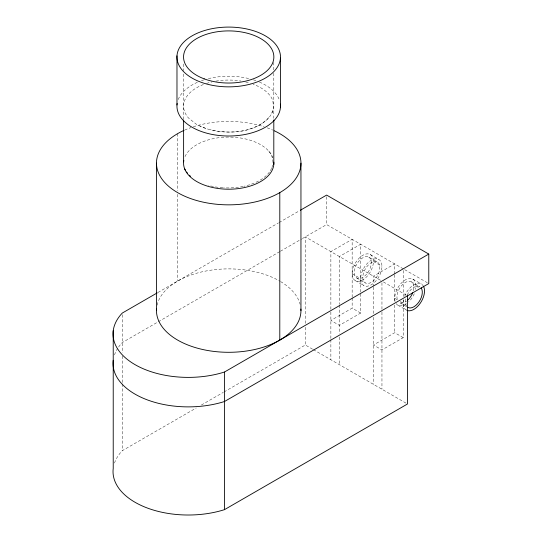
<?xml version="1.0" encoding="UTF-8"?>
<svg xmlns="http://www.w3.org/2000/svg" width="542" height="542" viewBox="0 0 542 542"><rect width="100%" height="100%" fill="white"/><g stroke="black" fill="none" stroke-linecap="round" stroke-linejoin="round"><path stroke-width="0.41" stroke-dasharray="2.71 2.03" d="M272.755 110.737L271.034 114.904M268.825 117.6C254.239 132.824 229.869 134.484 210.337 129.694M157.973 292.456L278.419 222.918M279.144 222.498L299.597 210.689M279.706 251.664L122.296 342.544A75.25 43.441 0 0 0 118.102 347.74M280.438 251.237L301.67 238.981M302.402 238.561L326.616 224.578L403.234 268.818M360.667 313.052L352.158 308.141L330.871 320.43L339.387 325.342L360.667 313.052L360.667 292.917M114.491 463.031A75.25 43.441 0 0 1 122.296 450.68L196.245 407.984M201.367 405.03L223.331 392.347M224.063 391.927L305.336 345.003L312.632 349.217M403.234 337.632L394.725 332.713L373.438 345.003L381.954 349.915L403.234 337.632L403.234 299.868M205.669 128.42L199.754 125.832M404.698 269.659L427.32 282.721M370.322 254.557A15.047 8.692 -60 0 1 365.552 277.87A15.047 8.692 -60 0 1 352.517 270.343A15.047 8.692 -60 0 1 370.322 254.557L378.838 259.469A15.047 8.692 -60 0 1 374.068 282.782A15.047 8.692 -60 0 1 361.033 275.255A15.047 8.692 -60 0 1 378.838 259.469M412.889 279.13L421.405 284.049M368.817 257.159A12.039 6.951 -60 0 1 365.003 275.81A12.039 6.951 -60 0 1 354.576 269.794A12.039 6.951 -60 0 1 368.817 257.159L377.334 262.077A12.039 6.951 -60 0 1 373.513 280.729A12.039 6.951 -60 0 1 363.086 274.706A12.039 6.951 -60 0 1 377.334 262.077M411.324 281.84L419.84 286.759A11.917 6.883 -60 0 0 407.191 295.017M373.438 261.447L381.954 266.359M416.005 286.02L419.555 288.066M380.531 280.289L305.336 236.868L305.336 323.886M383.411 281.948L407.496 295.851M352.158 273.73L360.667 278.649M394.725 298.31L397.564 299.95M400.402 301.582L403.234 303.222M406.5 306.582L399.407 302.49A11.917 6.883 -60 0 0 406.466 301.176M356.778 278.012L365.294 282.931M355.274 280.62L363.784 285.539M397.842 305.2L406.351 310.112A15.047 8.692 -60 0 1 403.6 299.834M313.357 349.637L406.033 403.146M403.234 270.499L403.234 296.508M394.725 273.974L394.725 263.9L373.438 276.19L373.438 286.257M394.725 274.814L394.725 301.664M394.725 305.024L394.725 332.713M381.954 282.782L381.954 311.318M381.954 312.158L381.954 389.237M373.438 287.097L373.438 313.953M373.438 317.307L373.438 384.325M360.667 292.077L360.667 244.239L339.387 256.529L339.387 304.36M352.158 297.233L352.158 239.327L330.871 251.617L330.871 311.196M352.158 298.066L352.158 308.141M339.387 305.2L339.387 333.709M339.387 337.056L339.387 364.664M330.871 312.036L330.871 338.831M330.871 339.671L330.871 359.752M326.616 196.773L326.616 224.578M305.336 327.26L305.336 345.003M273.805 62.405L273.805 69.904M273.805 73.238L273.805 118.291M183.616 64.024L183.616 70.69M183.616 74.024L183.616 119.105M177.634 133.644L177.634 190.947M177.634 194.314L177.634 281.102M122.296 314.739L122.296 352.679M122.296 356.06L122.296 383.092M122.296 383.939L122.296 450.68M157.092 305.153A72.242 41.707 0 0 1 205.493 271.102A72.242 41.707 0 0 1 279.794 281.102M280.566 281.555A72.242 41.707 0 0 1 300.146 304.374M114.491 354.895A75.25 43.441 0 0 1 117.661 348.418M406.581 306.162A11.917 6.883 -60 0 1 406.094 297.849M404.664 296.257A15.047 8.692 -60 0 1 423.092 285.614M395.084 301.277A15.047 8.692 -60 0 1 405.369 279.875A15.047 8.692 -60 0 1 415.646 289.408M414.291 293.703A15.047 8.692 -60 0 1 408.654 301.955M406.48 303.744A15.047 8.692 -60 0 1 396.148 303.628M397.225 299.38A11.917 6.883 -60 0 1 405.917 282.131A11.917 6.883 -60 0 1 413.153 291.393M184.734 130.053A72.242 41.707 0 0 1 190.98 127.573M193.331 126.774A72.242 41.707 0 0 1 264.089 126.774M267.24 127.858A72.242 41.707 0 0 1 272.687 130.053M184.998 156.618A45.149 26.063 0 0 1 229.612 137.079A45.149 26.063 0 0 1 272.843 157.627M272.592 165.188A44.925 25.935 0 0 1 271.901 167.532M271.589 168.311A44.925 25.935 0 0 1 269.916 171.353M269.408 172.085A44.925 25.935 0 0 1 254.869 182.796M254.11 183.121A44.925 25.935 0 0 1 243.981 186.252M243.155 186.428A44.925 25.935 0 0 1 223.622 187.817M222.796 187.769A44.925 25.935 0 0 1 208.568 185.391M268.866 151.225A44.925 25.935 0 0 1 272.741 164.409M178.203 99.552A51.775 29.891 0 0 1 197.674 82.194M201.428 80.717A51.775 29.891 0 0 1 203.758 79.931M208.358 78.637A51.775 29.891 0 0 1 249.55 78.759M253.371 79.837A51.775 29.891 0 0 1 256.285 80.819M259.469 82.079A51.775 29.891 0 0 1 279.191 99.484M203.385 84.538A45.149 26.063 0 0 0 188.555 118.034L196.624 124.457C211.041 132.16 228.019 133.522 243.934 130.663C256.095 127.743 270.228 121.842 273.669 108.529L272.843 100.609A45.149 26.063 0 0 0 253.168 84.206M206.482 83.434A45.149 26.063 0 0 1 211.902 81.93M215.906 81.124A45.149 26.063 0 0 1 240.905 81.022M245.675 81.964A45.149 26.063 0 0 1 250.275 83.217"/><path stroke-width="0.81" d="M157.241 292.876L122.296 313.052A75.25 43.441 0 0 0 135.066 364.664A75.25 43.441 0 0 0 224.456 372.036L428.776 254.069L428.776 283.561L224.456 401.527A75.25 43.441 0 0 1 147.607 399.989A75.25 43.441 0 0 1 113.224 360.281M300.322 210.269L326.616 195.086L428.776 254.069M113.224 330.789L113.224 468.417A75.25 43.441 0 0 0 147.607 508.125A75.25 43.441 0 0 0 224.456 509.663L407.496 403.986L407.496 295.851M300.952 163.135L300.952 310.593M280.444 58.102A51.775 29.891 0 0 1 201.143 82.269A51.775 29.891 0 0 1 204.551 30.535A51.775 29.891 0 0 1 280.444 58.102L280.444 107.255M279.794 192.627L279.794 340.085M273.805 119.972L273.805 164.409M224.456 372.036L224.456 509.663M183.616 119.945L183.616 161.868M176.977 55.833L176.977 104.985M156.475 163.135L156.475 310.593M300.898 309.048A72.242 41.707 0 0 1 228.71 352.3A72.242 41.707 0 0 1 156.523 309.048M421.181 287.998A11.917 6.883 -60 0 1 419.007 301.84A11.917 6.883 -60 0 1 407.916 307.402M423.424 286.135A15.047 8.692 -60 0 1 420.45 302.951A15.047 8.692 -60 0 1 407.035 310.444M412.665 292.815A11.917 6.883 -60 0 1 407.55 300.309M274.184 130.73A72.242 41.707 0 0 1 281.325 191.719A72.242 41.707 0 0 1 175.452 191.312A72.242 41.707 0 0 1 183.982 130.385M273.825 162.139A45.149 26.063 0 0 1 227.166 189.192A45.149 26.063 0 0 1 183.819 160.364M190.445 176.231A44.925 25.935 0 0 1 189.361 175.229M187.607 173.345A44.925 25.935 0 0 1 186.577 172.031M185.676 170.689A44.925 25.935 0 0 1 184.585 168.65M280.37 104.132A51.775 29.891 0 0 1 228.101 136.008A51.775 29.891 0 0 1 177.153 103.434M204.253 78.881A45.149 26.063 0 0 0 273.805 58.238A45.149 26.063 0 0 0 208.074 33.787A45.149 26.063 0 0 0 204.253 78.881"/></g></svg>
